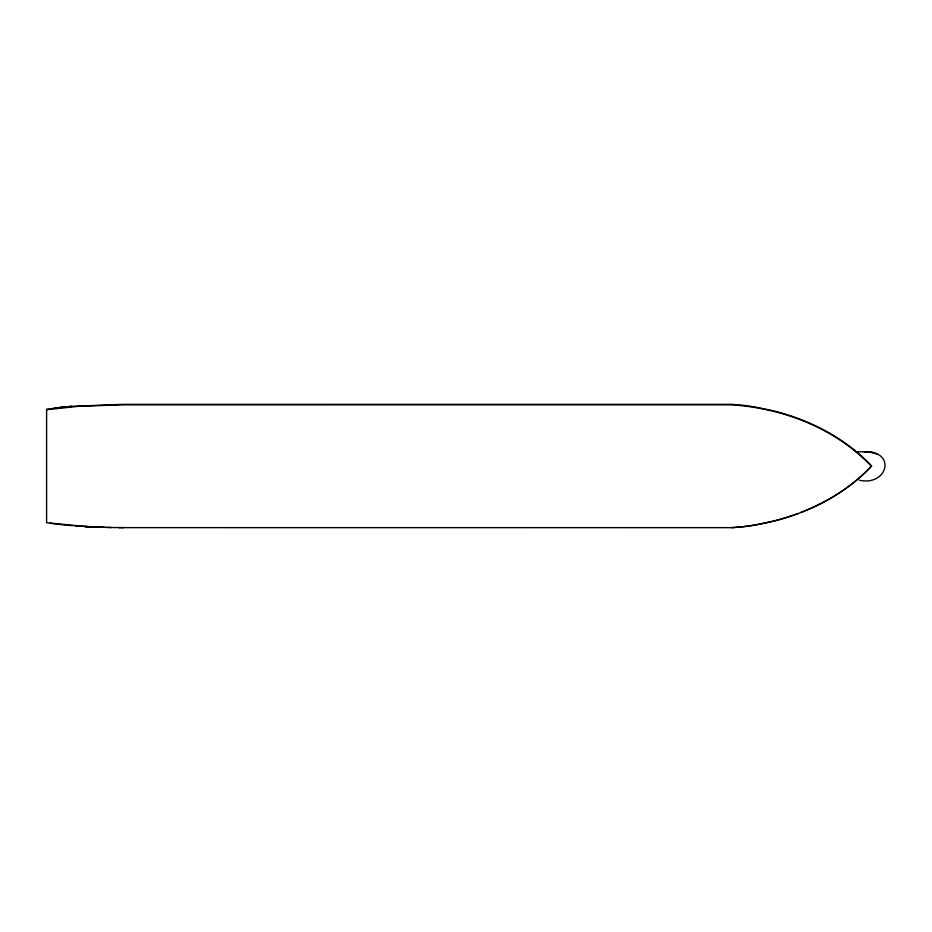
<?xml version="1.0" encoding="UTF-8"?>
<svg xmlns="http://www.w3.org/2000/svg" width="932" height="932" viewBox="0 0 932 932"><rect width="100%" height="100%" fill="white"/><g stroke="black" fill="none" stroke-linecap="round" stroke-linejoin="round"><path stroke-width="1.4" d="M801.054 512.414C827.08 502.266 851.51 487.238 870.768 466.874L870.768 465.592C834.688 428.021 782.88 408.193 731.504 404.814L120.344 404.826L77.869 406.375L46.6 409.731M798.025 513.567C776.659 521.291 754.209 526.44 731.504 527.652M859.444 480.26C887.847 486.434 896.84 450.552 864.15 451.775L873.435 452.661L877.676 454.49M855.751 451.729L868.973 451.869L873.867 452.847M123.362 527.652L107.029 527.442M119.04 527.629L732.121 527.652L743.957 526.627A273.961 273.961 0 0 0 755.572 524.902L774.236 520.976A254.168 254.168 0 0 0 785.629 517.773C817.958 507.882 848.353 490.651 871.688 466C848.353 441.349 817.958 424.118 785.629 414.227A254.156 254.156 0 0 0 774.236 411.024L755.572 407.098A273.892 273.892 0 0 0 743.957 405.373L732.121 404.348L122.942 404.348L72.696 406.305A357.049 357.049 0 0 0 61.594 407.342L46.6 409.264L46.6 522.736L87.422 526.708M111.246 527.535L85.103 526.568L94.353 527.023M105.141 527.395L74.84 525.869M50.316 523.26L61.594 524.658A357.107 357.107 0 0 0 72.696 525.695M63.201 407.168L54.464 408.169L71.787 406.364L63.201 407.168"/></g></svg>
